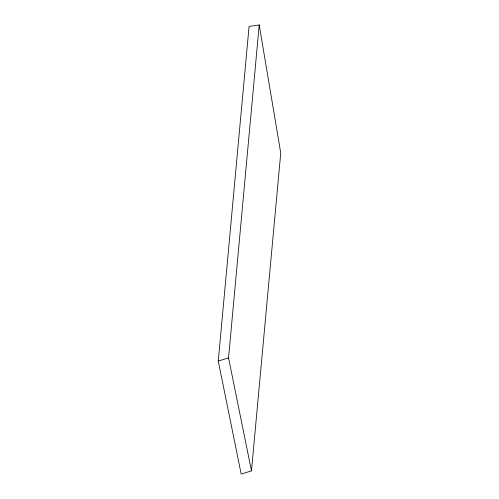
<?xml version="1.0" encoding="UTF-8"?>
<svg xmlns="http://www.w3.org/2000/svg" width="499" height="499" viewBox="0 0 499 499"><rect width="100%" height="100%" fill="white"/><g stroke="black" fill="none" stroke-linecap="round" stroke-linejoin="round"><path stroke-width="0.75" d="M218.256 361.083L249.07 26.441L259.212 24.95L280.744 153.037L251.477 470.863L241.185 474.05L218.256 361.083L228.548 357.902L259.212 24.95M228.548 357.902L251.477 470.863"/></g></svg>
